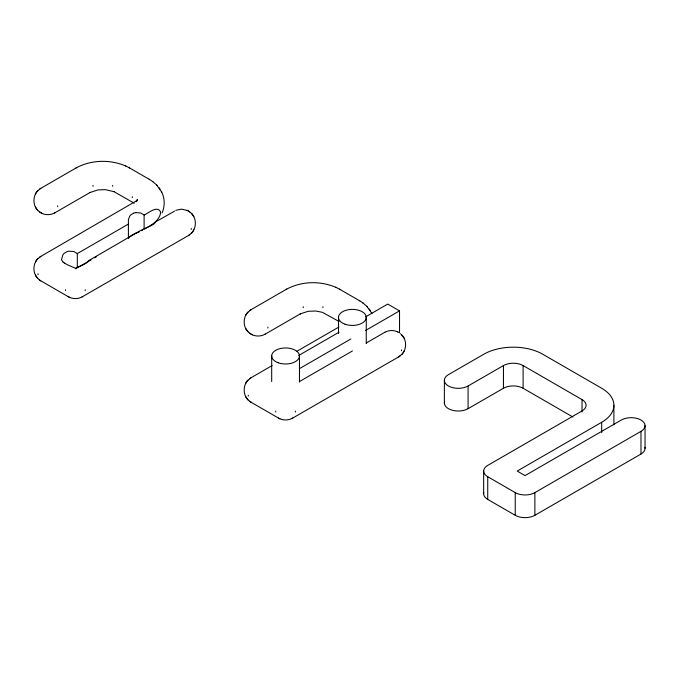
<?xml version="1.0" encoding="UTF-8"?>
<svg xmlns="http://www.w3.org/2000/svg" width="679" height="679" viewBox="0 0 679 679"><rect width="100%" height="100%" fill="white"/><g stroke="black" fill="none" stroke-linecap="round" stroke-linejoin="round"><path stroke-width="1.02" d="M136.53 201.323L136.725 200.644M162.077 212.909C165.039 206.178 164.929 198.047 161.432 191.546M35.758 193.422C33.305 197.725 33.305 203.403 35.758 207.706M35.758 261.483C33.305 265.786 33.305 271.464 35.758 275.767M136.606 201.06L137.251 199.847L136.275 201.51L137.421 199.898L136.08 201.459L136.929 200.56L40.434 256.628M193.532 230.393C195.976 226.09 195.976 220.412 193.532 216.109M245.985 314.801C243.532 319.105 243.532 324.774 245.985 329.077M245.985 382.863C243.532 387.157 243.532 392.835 245.985 397.139M403.759 351.764C406.212 347.461 406.212 341.792 403.759 337.488M35.945 193.099L37.09 191.486M35.945 261.16L37.09 259.548M192.199 232.328L193.337 230.716M246.18 314.47L247.317 312.866M246.18 382.532L247.317 380.927M402.426 353.7L403.572 352.095M35.41 194.024L36.284 192.53M35.41 262.077L36.284 260.592M193.006 231.284L193.88 229.799M245.637 315.396L246.511 313.902M245.637 383.457L246.511 381.963M403.233 352.664L404.107 351.17M128.594 237.939L129.494 236.971M37.362 191.172L40.876 188.278L76.056 167.968C91.139 159.709 110.134 159.268 125.844 166.041M37.362 259.234L40.876 256.339M69.275 297.232C73.417 299.252 78.535 299.006 82.499 296.681L188.414 235.537L191.928 232.642M247.589 312.552L251.103 309.658L286.283 289.347C301.366 281.081 320.361 280.639 336.071 287.412M247.589 380.605L251.103 377.719L272.16 365.557M279.502 418.603C283.644 420.624 288.762 420.377 292.734 418.06L398.641 356.908L402.155 354.022M36.666 191.996L37.761 190.697M36.666 260.049L37.761 258.758M191.52 233.118L192.624 231.828M246.893 313.367L247.988 312.077M246.893 381.428L247.988 380.138M401.756 354.489L402.851 353.199M39.45 189.212L39.925 188.906M40.434 188.567L40.876 188.278M39.45 257.273L39.925 256.968M188.414 235.537L188.847 235.248M189.356 234.909L189.831 234.603M249.685 310.592L250.152 310.278M250.661 309.938L251.103 309.658M249.685 378.653L250.152 378.339M250.661 377.999L251.103 377.719M398.641 356.908L399.082 356.628M399.591 356.288L400.067 355.974M75.844 268.765L76.642 268.273M41.767 213.291C45.909 215.311 51.027 215.065 54.991 212.748L90.358 192.327L89.925 192.547L97.903 189.916L105.44 189.645L114.08 191.682L113.699 191.486L134.281 203.25M77.313 267.789L77.313 253.581L128.399 224.087L128.424 219.436L129.774 216.117A12.85 9.82 26.9 0 1 131.174 214.632L133.636 213.206M144.109 215.014C148.2 213.452 156.815 205.245 160.405 211.542A9.803 5.661 -60 0 1 160.405 213.877C158.428 221.617 150.466 225.581 144.109 229.222L144.109 215.014L140.731 212.985L135.842 212.612M78.221 267.263L90.994 259.887M94.644 257.782L96.469 256.73M251.994 334.662C256.136 336.691 261.254 336.436 265.226 334.119L300.593 313.698L300.152 313.919L308.139 311.296L315.582 311.016L322.304 312.281L339.101 321.507M296.884 351.289L338.999 326.972M298.684 355.49L339.084 332.158M365.709 316.787L387.743 304.065L399.532 310.872L399.532 332.914M299.447 368.655L350.865 338.965M365.557 330.486L399.532 310.872M299.32 381.64L352.46 350.958M366.202 343.031L384.518 332.447C388.49 330.13 393.608 329.884 397.75 331.904M601.687 432.599L601.687 422.287A41.682 24.062 0 0 0 601.687 388.261L542.742 354.226A41.682 24.062 0 0 0 483.804 354.226L448.437 374.647A13.894 8.021 0 0 0 448.437 385.986A13.894 8.021 0 0 0 468.086 385.986L503.453 365.574A13.894 8.021 0 0 1 523.102 365.574L582.039 399.6L582.039 411.975M444.49 401.96A13.894 8.021 0 0 0 452.121 410.201A13.894 8.021 0 0 0 468.086 408.673L503.453 388.261A13.894 8.021 0 0 1 523.102 388.261L572.974 417.05M601.687 422.287L517.203 471.065L525.062 475.597L621.336 420.021A13.894 8.021 0 0 1 640.984 420.021A13.894 8.021 0 0 1 640.984 431.36L640.984 454.047L534.882 515.302A13.894 8.021 0 0 1 515.242 515.302L487.734 499.421A13.894 8.021 0 0 1 483.779 492.699M582.039 399.6A13.894 8.021 0 0 1 582.039 410.939L487.734 465.395A13.894 8.021 0 0 0 487.734 476.734L515.242 492.614A13.894 8.021 0 0 0 534.882 492.614L640.984 431.36M141.75 230.682L142.582 230.232M76.056 167.968L76.489 167.747M54.558 212.96L54.991 212.748M82.066 296.901L82.499 296.681M286.283 289.347L286.725 289.127M264.785 334.34L265.226 334.119M384.518 332.447L384.959 332.226M292.293 418.281L292.734 418.06M174.622 211.127L156.034 221.617L154.532 223.399A12.85 3.692 -17.7 0 1 153.123 224.46L150.662 225.886A12.85 3.692 -17.7 0 1 148.455 226.905L141.648 229.918L89.093 260.388L87.727 261.967A12.85 3.692 -17.7 0 1 86.326 263.028L83.865 264.454A12.85 3.692 -17.7 0 1 81.616 265.497M135.842 233.211L139.551 231.692M81.658 265.472L75.352 268.213L69.046 265.472A12.85 3.692 17.7 0 1 66.831 264.454L64.369 263.028M175.759 210.329L181.446 209.149L187.514 210.524M129.222 167.747L149.558 179.494M188.049 210.796L191.52 213.384L193.88 216.703M339.449 289.127L359.785 300.865M41.241 213.019L40.367 212.519M251.468 334.391L250.593 333.89M40.434 280.622L68.63 296.901M250.661 402.002L278.865 418.281M125.454 165.846L129.655 167.968M187.132 210.329L189.831 211.899M335.681 287.217L339.882 289.347M397.359 331.708L398.726 332.396M42.157 213.486L38.202 210.863L35.41 207.112M252.384 334.857L248.429 332.235L245.637 328.483M68.197 296.681L69.665 297.427M278.424 418.06L279.892 418.799M362.688 302.783L366.872 306.322L372.007 313.511M152.461 181.403L156.645 184.951L161.78 192.14M249.685 333.287L250.152 333.601M39.45 211.916L39.925 212.23M245.637 396.544L247.988 399.863L250.152 401.662M35.41 275.173L37.761 278.492L39.925 280.283M359.352 300.585L363.163 303.089M149.117 179.205L152.936 181.717M249.685 401.348L251.103 402.282M39.45 279.977L40.876 280.911M400.508 333.635L404.107 338.083M77.313 253.581L73.926 251.553L69.046 251.179A12.85 9.82 26.9 0 0 66.831 251.773L64.369 253.199A12.85 9.82 26.9 0 0 62.969 254.684L61.466 259.718L62.969 261.967M401.756 334.764L402.155 335.231M402.426 335.553L402.851 336.054M366.872 306.322L367.271 306.798M369.155 308.996L369.58 309.497M192.199 214.174L192.624 214.683M191.52 213.384L191.928 213.86M158.928 187.616L159.353 188.125M156.645 184.951L157.044 185.418M246.893 330.512L247.317 331.012M247.589 331.335L247.988 331.802M246.893 398.573L247.317 399.074M247.589 399.388L247.988 399.863M36.666 209.14L37.09 209.641M37.362 209.955L37.761 210.431M36.666 277.193L37.09 277.703M37.362 278.017L37.761 278.492M403.233 336.589L403.572 337.157M369.962 310.031L370.301 310.6M193.006 215.218L193.337 215.786M246.18 329.408L246.511 329.977M159.735 188.66L160.066 189.229M246.18 397.461L246.511 398.038M35.945 208.029L36.284 208.597M35.945 276.09L36.284 276.659M645.05 425.691L645.05 448.378M613.892 405.27L613.892 424.867M534.882 492.614L534.882 515.302M523.102 365.574L523.102 388.261M515.242 492.614L515.242 515.302M503.453 365.574L503.453 388.261M487.734 476.734L487.734 499.421M483.66 471.065L483.66 493.752M468.086 385.986L468.086 408.673M444.372 380.316L444.372 403.003M401.493 349.846L401.493 350.754M366.261 317.152L366.261 343.532M338.49 317.152L338.49 333.482M322.907 306.738L322.907 307.646M303.258 306.738L303.258 307.646M299.464 355.72L299.464 382.099M295.399 411.101L295.399 412.009M275.759 411.101L275.759 412.009M271.693 355.72L271.693 381.547M267.899 327.159L267.899 328.067M248.251 395.22L248.251 396.129M191.266 228.467L191.266 229.375M132.329 196.706L132.329 197.614M128.399 224.087L128.399 238.295M112.68 185.367L112.68 186.275M93.031 185.367L93.031 186.275M85.172 289.721L85.172 290.629M65.523 289.721L65.523 290.629M57.664 205.779L57.664 206.688M38.016 273.841L38.016 274.749M644.931 447.325A13.894 8.021 0 0 1 640.984 454.047M129.774 236.716A12.85 3.692 -17.7 0 1 131.174 235.655L133.636 234.23A12.85 3.692 -17.7 0 1 135.885 233.186M64.327 263.002A12.85 3.692 17.7 0 1 62.926 261.941M133.678 213.181A12.85 9.82 26.9 0 1 135.885 212.586M345.059 324.223A13.894 8.021 0 0 0 366.261 317.653A13.894 8.021 0 0 0 345.815 310.337A13.894 8.021 0 0 0 345.059 324.223M278.254 362.79A13.894 8.021 0 0 0 299.464 356.22A13.894 8.021 0 0 0 279.01 348.904A13.894 8.021 0 0 0 278.254 362.79"/></g></svg>
